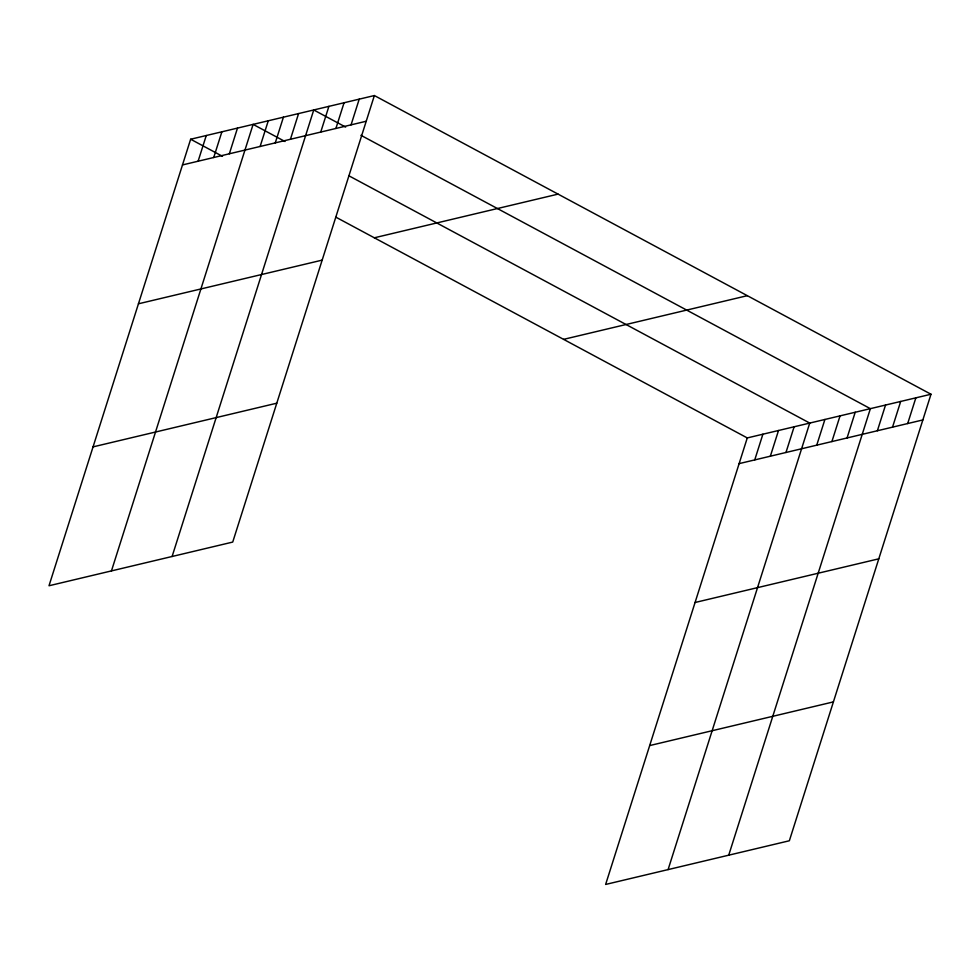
<?xml version="1.0" encoding="UTF-8"?>
<svg xmlns="http://www.w3.org/2000/svg" width="980" height="980" viewBox="0 0 980 980"><rect width="100%" height="100%" fill="white"/><g stroke="black" fill="none" stroke-linecap="round" stroke-linejoin="round"><path stroke-width="1.47" d="M374.372 95.55L190.647 139.233L49 585.758L232.726 542.075L374.372 95.55L931 394.242L789.353 840.767L605.628 884.45L747.274 437.925L931 394.242M198.107 161.222L206.266 135.522M213.726 157.511L221.872 131.81M229.345 153.787L237.491 128.098M111.463 570.899L253.11 124.387L284.996 141.5M260.117 146.473L268.275 120.785M275.27 142.872L283.428 117.171M290.435 139.27L298.582 113.57M172.1 556.493L313.747 109.968L345.634 127.082M320.742 132.067L328.9 106.367M335.907 128.454L344.054 102.765M351.06 124.852L359.219 99.164M754.735 459.914L762.893 434.214M770.354 456.202L778.512 430.502M785.972 452.478L794.119 426.79M668.091 869.591L809.737 423.078L348.782 175.726M816.744 445.165L824.903 419.477M831.898 441.564L840.056 415.863M847.063 437.962L855.209 412.262M728.728 855.185L870.375 408.66L360.934 135.301M877.382 430.759L885.528 405.059M892.535 427.145L900.681 401.457M907.688 423.544L915.847 397.856M182.488 164.934L366.226 121.251M374.336 237.797L558.061 194.126M138.437 303.8L322.163 260.129M93.051 446.88L276.776 403.197M563.586 339.362L747.311 295.678M739.116 463.626L922.854 419.942M695.065 602.492L878.791 558.821M649.679 745.572L833.404 701.901M190.647 139.233L222.534 156.347M336.067 217.266L747.274 437.925"/></g></svg>
